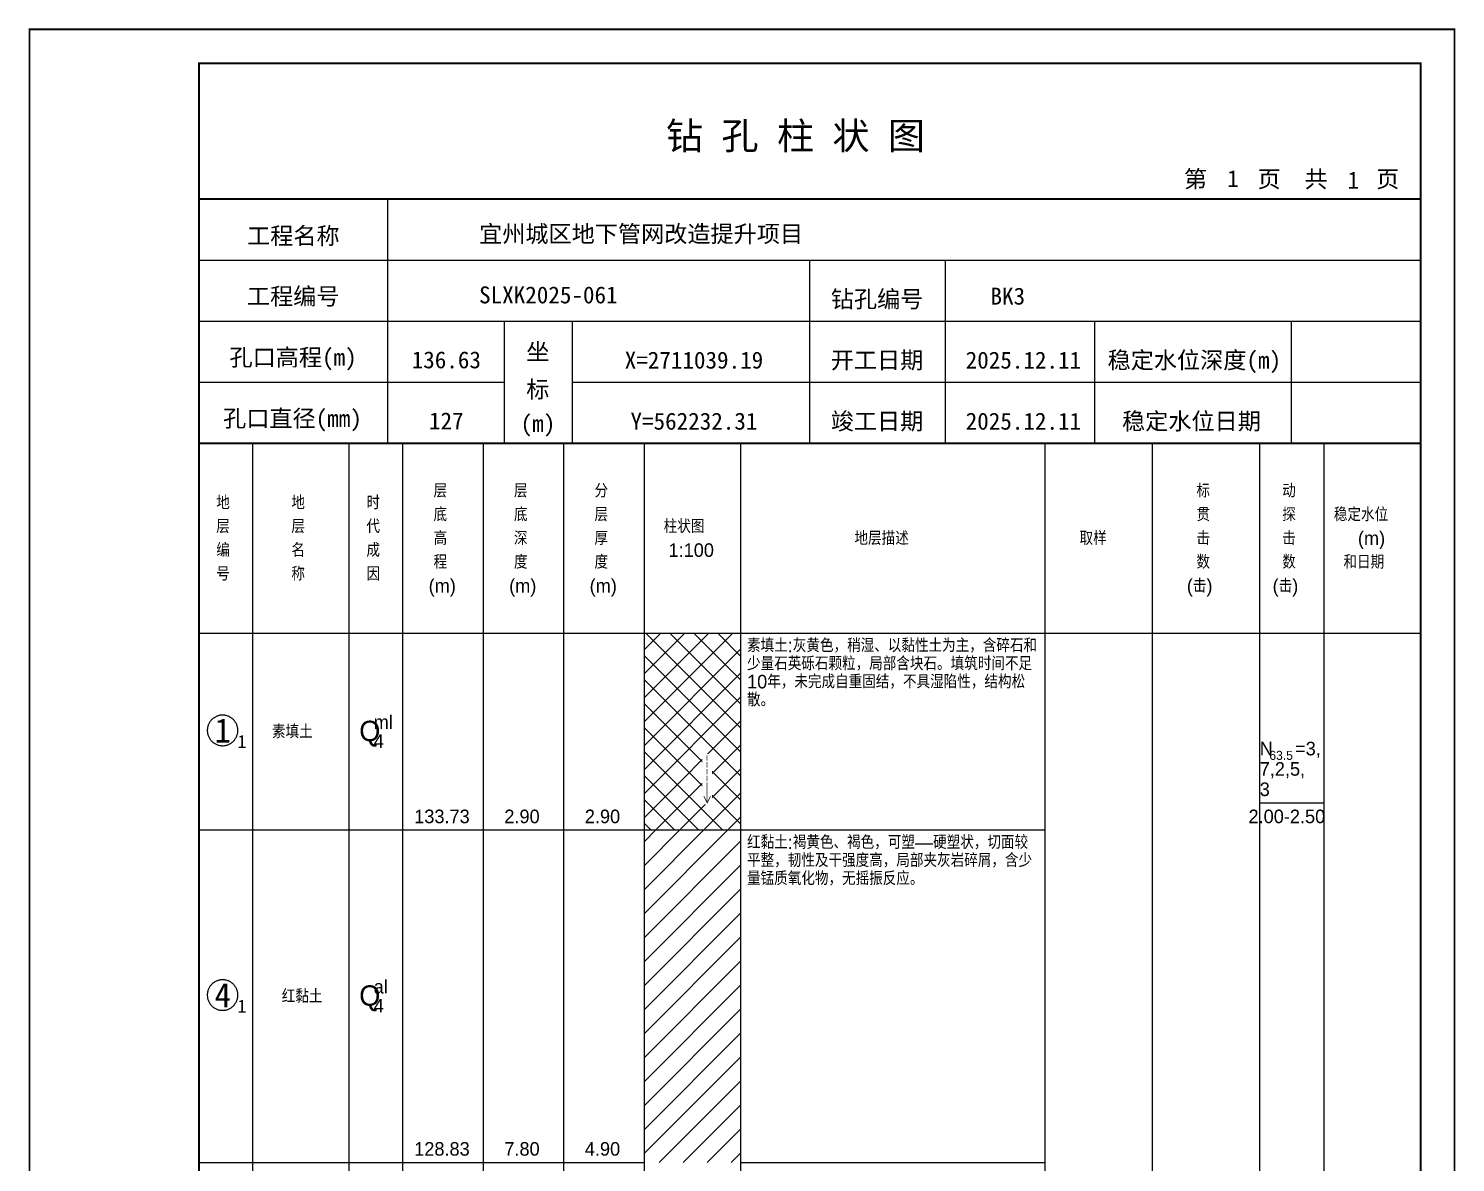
# Model space of a CAD drawing. Header units: millimetres. Extents: x 12489 to 89920, y 4630 to 4927.
# Drawn here: x 12929.3 to 13139.6, y 4759.7 to 4926.8 of the extents above; entities that cross this region are included whole.
import ezdxf
from ezdxf.enums import TextEntityAlignment as Align

# ---------------------------------------------------------------- set-up
doc = ezdxf.new("R2010")
doc.units = ezdxf.units.MM
doc.layers.add('ZZT_TC', color=7, linetype='Continuous')
doc.styles.add('成果图图块', font='', dxfattribs={"height": 2.5})
doc.styles.add('成果图模板', font='')
doc.styles.add('成果图模板标题', font='simhei.ttf')
doc.styles.add('成果图表体', font='Comfont.shx', dxfattribs={"height": 2, "bigfont": 'Hztxt12a.shx'})
doc.styles.get('成果图图块').set_extended_font_data('FangSong_GB2312')
doc.styles.get('成果图模板').set_extended_font_data('FangSong_GB2312')

# ---------------------------------------------------------------- blocks, each defined once
blk = doc.blocks.new('DCBH-1-1-907', base_point=(0.3, -0.11))
at = {"layer": 'ZZT_TC', "color": 7}
blk.add_polyline3d([(-0.19, 2.31, 0), (-0.3, 2.31, 0), (-0.41, 2.3, 0), (-0.52, 2.29, 0), (-0.63, 2.27, 0), (-0.73, 2.24, 0), (-0.84, 2.21, 0), (-0.95, 2.18, 0), (-1.05, 2.14, 0), (-1.15, 2.09, 0), (-1.25, 2.04, 0), (-1.35, 1.99, 0), (-1.44, 1.93, 0), (-1.53, 1.87, 0), (-1.62, 1.8, 0), (-1.7, 1.73, 0), (-1.78, 1.65, 0), (-1.86, 1.57, 0), (-1.93, 1.49, 0), (-2, 1.4, 0), (-2.06, 1.31, 0), (-2.12, 1.22, 0), (-2.17, 1.12, 0), (-2.22, 1.02, 0), (-2.27, 0.92, 0), (-2.31, 0.82, 0), (-2.34, 0.71, 0), (-2.37, 0.61, 0), (-2.4, 0.5, 0), (-2.41, 0.39, 0), (-2.43, 0.28, 0), (-2.44, 0.17, 0), (-2.44, 0.06, 0), (-2.44, -0.05, 0), (-2.43, -0.16, 0), (-2.41, -0.27, 0), (-2.4, -0.38, 0), (-2.37, -0.49, 0), (-2.34, -0.6, 0), (-2.31, -0.7, 0), (-2.27, -0.8, 0), (-2.22, -0.9, 0), (-2.17, -1, 0), (-2.12, -1.1, 0), (-2.06, -1.19, 0), (-2, -1.28, 0), (-1.93, -1.37, 0), (-1.86, -1.45, 0), (-1.78, -1.53, 0), (-1.7, -1.61, 0), (-1.62, -1.68, 0), (-1.53, -1.75, 0), (-1.44, -1.81, 0), (-1.35, -1.87, 0), (-1.25, -1.93, 0), (-1.15, -1.98, 0), (-1.05, -2.02, 0), (-0.95, -2.06, 0), (-0.84, -2.1, 0), (-0.73, -2.13, 0), (-0.63, -2.15, 0), (-0.52, -2.17, 0), (-0.41, -2.18, 0), (-0.3, -2.19, 0), (-0.19, -2.19, 0), (-0.08, -2.19, 0), (0.03, -2.18, 0), (0.14, -2.17, 0), (0.25, -2.15, 0), (0.36, -2.13, 0), (0.47, -2.1, 0), (0.57, -2.06, 0), (0.67, -2.02, 0), (0.77, -1.98, 0), (0.87, -1.93, 0), (0.97, -1.87, 0), (1.06, -1.81, 0), (1.15, -1.75, 0), (1.24, -1.68, 0), (1.32, -1.61, 0), (1.4, -1.53, 0), (1.48, -1.45, 0), (1.55, -1.37, 0), (1.62, -1.28, 0), (1.68, -1.19, 0), (1.74, -1.1, 0), (1.8, -1, 0), (1.85, -0.9, 0), (1.89, -0.8, 0), (1.93, -0.7, 0), (1.97, -0.6, 0), (2, -0.49, 0), (2.02, -0.38, 0), (2.04, -0.27, 0), (2.05, -0.16, 0), (2.06, -0.05, 0), (2.06, 0.06, 0), (2.06, 0.17, 0), (2.05, 0.28, 0), (2.04, 0.39, 0), (2.02, 0.5, 0), (2, 0.61, 0), (1.97, 0.71, 0), (1.93, 0.82, 0), (1.89, 0.92, 0), (1.85, 1.02, 0), (1.8, 1.12, 0), (1.74, 1.22, 0), (1.68, 1.31, 0), (1.62, 1.4, 0), (1.55, 1.49, 0), (1.48, 1.57, 0), (1.4, 1.65, 0), (1.32, 1.73, 0), (1.24, 1.8, 0), (1.15, 1.87, 0), (1.06, 1.93, 0), (0.97, 1.99, 0), (0.87, 2.04, 0), (0.77, 2.09, 0), (0.67, 2.14, 0), (0.57, 2.18, 0), (0.47, 2.21, 0), (0.36, 2.24, 0), (0.25, 2.27, 0), (0.14, 2.29, 0), (0.03, 2.3, 0), (-0.08, 2.31, 0), (-0.19, 2.31, 0)], dxfattribs=at)
at = {"style": '成果图图块'}
blk.add_text('1', height=3.57, dxfattribs=at).set_placement((-0.16, -1.74), align=Align.CENTER)
blk.add_text('1', height=1.91, dxfattribs=at).set_placement((2.03, -2.53))
blk = doc.blocks.new('DCBH-1-1-908', base_point=(0.3, -0.11))
at = {"layer": 'ZZT_TC', "color": 7}
blk.add_polyline3d([(-0.19, 2.31, 0), (-0.3, 2.31, 0), (-0.41, 2.3, 0), (-0.52, 2.29, 0), (-0.63, 2.27, 0), (-0.73, 2.24, 0), (-0.84, 2.21, 0), (-0.95, 2.18, 0), (-1.05, 2.14, 0), (-1.15, 2.09, 0), (-1.25, 2.04, 0), (-1.35, 1.99, 0), (-1.44, 1.93, 0), (-1.53, 1.87, 0), (-1.62, 1.8, 0), (-1.7, 1.73, 0), (-1.78, 1.65, 0), (-1.86, 1.57, 0), (-1.93, 1.49, 0), (-2, 1.4, 0), (-2.06, 1.31, 0), (-2.12, 1.22, 0), (-2.17, 1.12, 0), (-2.22, 1.02, 0), (-2.27, 0.92, 0), (-2.31, 0.82, 0), (-2.34, 0.71, 0), (-2.37, 0.61, 0), (-2.4, 0.5, 0), (-2.41, 0.39, 0), (-2.43, 0.28, 0), (-2.44, 0.17, 0), (-2.44, 0.06, 0), (-2.44, -0.05, 0), (-2.43, -0.16, 0), (-2.41, -0.27, 0), (-2.4, -0.38, 0), (-2.37, -0.49, 0), (-2.34, -0.6, 0), (-2.31, -0.7, 0), (-2.27, -0.8, 0), (-2.22, -0.9, 0), (-2.17, -1, 0), (-2.12, -1.1, 0), (-2.06, -1.19, 0), (-2, -1.28, 0), (-1.93, -1.37, 0), (-1.86, -1.45, 0), (-1.78, -1.53, 0), (-1.7, -1.61, 0), (-1.62, -1.68, 0), (-1.53, -1.75, 0), (-1.44, -1.81, 0), (-1.35, -1.87, 0), (-1.25, -1.93, 0), (-1.15, -1.98, 0), (-1.05, -2.02, 0), (-0.95, -2.06, 0), (-0.84, -2.1, 0), (-0.73, -2.13, 0), (-0.63, -2.15, 0), (-0.52, -2.17, 0), (-0.41, -2.18, 0), (-0.3, -2.19, 0), (-0.19, -2.19, 0), (-0.08, -2.19, 0), (0.03, -2.18, 0), (0.14, -2.17, 0), (0.25, -2.15, 0), (0.36, -2.13, 0), (0.47, -2.1, 0), (0.57, -2.06, 0), (0.67, -2.02, 0), (0.77, -1.98, 0), (0.87, -1.93, 0), (0.97, -1.87, 0), (1.06, -1.81, 0), (1.15, -1.75, 0), (1.24, -1.68, 0), (1.32, -1.61, 0), (1.4, -1.53, 0), (1.48, -1.45, 0), (1.55, -1.37, 0), (1.62, -1.28, 0), (1.68, -1.19, 0), (1.74, -1.1, 0), (1.8, -1, 0), (1.85, -0.9, 0), (1.89, -0.8, 0), (1.93, -0.7, 0), (1.97, -0.6, 0), (2, -0.49, 0), (2.02, -0.38, 0), (2.04, -0.27, 0), (2.05, -0.16, 0), (2.06, -0.05, 0), (2.06, 0.06, 0), (2.06, 0.17, 0), (2.05, 0.28, 0), (2.04, 0.39, 0), (2.02, 0.5, 0), (2, 0.61, 0), (1.97, 0.71, 0), (1.93, 0.82, 0), (1.89, 0.92, 0), (1.85, 1.02, 0), (1.8, 1.12, 0), (1.74, 1.22, 0), (1.68, 1.31, 0), (1.62, 1.4, 0), (1.55, 1.49, 0), (1.48, 1.57, 0), (1.4, 1.65, 0), (1.32, 1.73, 0), (1.24, 1.8, 0), (1.15, 1.87, 0), (1.06, 1.93, 0), (0.97, 1.99, 0), (0.87, 2.04, 0), (0.77, 2.09, 0), (0.67, 2.14, 0), (0.57, 2.18, 0), (0.47, 2.21, 0), (0.36, 2.24, 0), (0.25, 2.27, 0), (0.14, 2.29, 0), (0.03, 2.3, 0), (-0.08, 2.31, 0), (-0.19, 2.31, 0)], dxfattribs=at)
at = {"style": '成果图图块'}
blk.add_text('4', height=3.57, dxfattribs=at).set_placement((-0.16, -1.74), align=Align.CENTER)
blk.add_text('1', height=1.91, dxfattribs=at).set_placement((2.03, -2.53))
blk = doc.blocks.new('zztGLdt.dwg', base_point=(0.5, 0))
blk.add_wipeout([(-0.2, -0.2), (1.2, -0.2), (1.2, 3.2), (-0.2, 3.2)])
at = {"color": 7, "const_width": 0.1}
for points in [[(0.5, 3), (0.5, 0)], [(0, 1), (0.5, 0), (1, 1)]]:
    blk.add_lwpolyline(points, dxfattribs=at)
blk = doc.blocks.new('钻孔柱状图路桥昇龙制图梁世成校核莫家里.dwg3', base_point=(25, 236))
for p, q in [((52.82, 236), (52.82, 272)), ((25, 263), (205, 263)), ((115, 236), (115, 263)), ((135, 236), (135, 263)), ((25, 254), (205, 254)), ((70, 236), (70, 254)), ((80, 236), (80, 254)), ((157, 236), (157, 254)), ((185.95, 236), (185.95, 254)), ((25, 245), (70, 245)), ((80, 245), (205, 245))]:
    blk.add_line(p, q)
for points, const_width in [([(0, 0), (210, 0), (210, 297), (0, 297)], 0.25), ([(25, 5), (205, 5), (205, 292), (25, 292)], 0.3)]:
    blk.add_lwpolyline(points, close=True, dxfattribs=dict(const_width=const_width))
at = {"const_width": 0.3}
for points in [[(25, 272), (205, 272)], [(25, 236), (205, 236)]]:
    blk.add_lwpolyline(points, dxfattribs=at)
for s, height, style, p in [('钻 孔 柱 状 图', 4, '成果图模板标题', (93.8, 279.31)), ('第', 2.5, '成果图模板', (170.12, 273.7)), ('页', 2.5, '成果图模板', (180.96, 273.7)), ('共', 2.5, '成果图模板', (187.88, 273.7)), ('页', 2.5, '成果图模板', (198.44, 273.7)), ('工程名称', 2.5, '成果图模板', (32.07, 265.32)), ('宜州城区地下管网改造提升项目', 2.5, '成果图模板', (66.26, 265.61)), ('工程编号', 2.5, '成果图模板', (32.05, 256.41)), ('SLXK2025-061', 2.5, '成果图模板', (66.26, 256.61)), ('钻孔编号', 2.5, '成果图模板', (118.08, 256)), ('BK3', 2.5, '成果图模板', (141.61, 256.43)), ('孔口高程(m)', 2.5, '成果图模板', (29.48, 247.41)), ('坐', 2.5, '成果图模板', (73.21, 248.24)), ('开工日期', 2.5, '成果图模板', (118.08, 247)), ('稳定水位深度(m)', 2.5, '成果图模板', (158.86, 247)), ('标', 2.5, '成果图模板', (73.21, 242.7)), ('孔口直径(mm)', 2.5, '成果图模板', (28.54, 238.41)), ('(m) ', 2.5, '成果图模板', (72.38, 237.65)), ('竣工日期', 2.5, '成果图模板', (118.08, 238)), ('稳定水位日期', 2.5, '成果图模板', (160.99, 238))]:
    blk.add_text(s, height=height, dxfattribs=dict(style=style)).set_placement(p)
at = {"style": '成果图模板'}
for s, p in [('1', (177.35, 273.74)), ('1', (195.08, 273.53)), ('136.63', (61.43, 247.04)), ('X=2711039.19', (97.92, 247)), ('2025.12.11', (146.46, 247)), ('127', (61.43, 238.04)), ('Y=562232.31', (97.92, 238)), ('2025.12.11', (146.46, 238))]:
    blk.add_text(s, height=2.5, dxfattribs=at).set_placement(p, align=Align.CENTER)

msp = doc.modelspace()

# ---------------------------------------------------------------- hatches: boundary and pattern name
at = {"linetype": 'Continuous'}
h = msp.add_hatch(dxfattribs=at)
h.set_pattern_fill('GKSTT', scale=0.5, style=0, pattern_type=2)
h.set_pattern_definition([(45, (0, 0), (-1.76776695, 1.76776695), []), (135, (0, 0), (-1.76776695, -1.76776695), [])])
h.paths.add_polyline_path([(13020.06, 4808.71), (13034.29, 4808.71), (13034.29, 4837.71), (13020.06, 4837.71)])
h = msp.add_hatch(dxfattribs=at)
h.set_pattern_fill('GKNXT', scale=0.5, style=0, pattern_type=2)
h.set_pattern_definition([(45, (0, 0), (-1.76776695, 1.76776695), [])])
h.paths.add_polyline_path([(13020.06, 4759.71), (13034.29, 4759.71), (13034.29, 4808.71), (13020.06, 4808.71)])

# ---------------------------------------------------------------- linework, layer by layer
at = {"color": 0}
for p, q in [((12954.45, 4837.71), (12962.35, 4837.71)), ((12954.45, 4808.71), (12954.45, 4837.71)), ((12962.35, 4808.71), (12962.35, 4837.71)), ((12954.45, 4808.71), (12962.35, 4808.71)), ((12954.45, 4808.71), (12962.35, 4808.71)), ((12954.45, 4759.71), (12954.45, 4808.71)), ((12962.35, 4759.71), (12962.35, 4808.71)), ((12954.45, 4759.71), (12962.35, 4759.71))]:
    msp.add_line(p, q, dxfattribs=at)
for points in [[(12954.45, 4865.71), (12962.35, 4865.71)], [(12954.45, 4837.71), (12954.45, 4865.71)], [(12962.35, 4837.71), (12962.35, 4865.71)], [(12962.35, 4865.71), (12976.58, 4865.71)], [(12962.35, 4837.71), (12962.35, 4865.71)], [(12976.58, 4837.71), (12976.58, 4865.71)], [(12976.58, 4865.71), (12984.49, 4865.71)], [(12976.58, 4837.71), (12976.58, 4865.71)], [(12984.49, 4837.71), (12984.49, 4865.71)], [(12984.49, 4865.71), (12996.35, 4865.71)], [(12984.49, 4837.71), (12984.49, 4865.71)], [(12996.35, 4837.71), (12996.35, 4865.71)], [(12996.35, 4865.71), (13008.2, 4865.71)], [(12996.35, 4837.71), (12996.35, 4865.71)], [(13008.2, 4837.71), (13008.2, 4865.71)], [(13008.2, 4865.71), (13020.06, 4865.71)], [(13008.2, 4837.71), (13008.2, 4865.71)], [(13020.06, 4837.71), (13020.06, 4865.71)], [(13020.06, 4865.71), (13034.29, 4865.71)], [(13020.06, 4837.71), (13020.06, 4865.71)], [(13034.29, 4837.71), (13034.29, 4865.71)], [(13034.29, 4865.71), (13079.11, 4865.71)], [(13034.29, 4837.71), (13034.29, 4865.71)], [(13079.11, 4837.71), (13079.11, 4865.71)], [(13079.11, 4865.71), (13094.92, 4865.71)], [(13079.11, 4837.71), (13079.11, 4865.71)], [(13094.92, 4837.71), (13094.92, 4865.71)], [(13094.92, 4865.71), (13110.73, 4865.71)], [(13094.92, 4837.71), (13094.92, 4865.71)], [(13110.73, 4837.71), (13110.73, 4865.71)], [(13110.73, 4865.71), (13120.22, 4865.71)], [(13110.73, 4837.71), (13110.73, 4865.71)], [(13120.22, 4837.71), (13120.22, 4865.71)], [(13120.22, 4865.71), (13134.45, 4865.71)], [(13120.22, 4837.71), (13120.22, 4865.71)], [(13134.45, 4837.71), (13134.45, 4865.71)], [(12954.45, 4837.71), (12962.35, 4837.71)], [(12954.45, 4643.71), (12954.45, 4837.71)], [(12954.45, 4837.71), (12962.35, 4837.71)], [(12962.35, 4643.71), (12962.35, 4837.71)], [(12962.35, 4837.71), (12976.58, 4837.71)], [(12962.35, 4643.71), (12962.35, 4837.71)], [(12962.35, 4837.71), (12976.58, 4837.71)], [(12962.35, 4837.71), (12976.58, 4837.71)], [(12962.35, 4808.71), (12962.35, 4837.71)], [(12976.58, 4643.71), (12976.58, 4837.71)], [(12976.58, 4808.71), (12976.58, 4837.71)], [(12976.58, 4837.71), (12984.49, 4837.71)], [(12976.58, 4643.71), (12976.58, 4837.71)], [(12976.58, 4837.71), (12984.49, 4837.71)], [(12976.58, 4837.71), (12984.49, 4837.71)], [(12976.58, 4808.71), (12976.58, 4837.71)], [(12984.49, 4643.71), (12984.49, 4837.71)], [(12984.49, 4808.71), (12984.49, 4837.71)], [(12984.49, 4837.71), (12996.35, 4837.71)], [(12984.49, 4643.71), (12984.49, 4837.71)], [(12984.49, 4837.71), (12996.35, 4837.71)], [(12984.49, 4837.71), (12996.35, 4837.71)], [(12984.49, 4808.71), (12984.49, 4837.71)], [(12996.35, 4643.71), (12996.35, 4837.71)], [(12996.35, 4808.71), (12996.35, 4837.71)], [(12996.35, 4837.71), (13008.2, 4837.71)], [(12996.35, 4643.71), (12996.35, 4837.71)], [(12996.35, 4837.71), (13008.2, 4837.71)], [(12996.35, 4837.71), (13008.2, 4837.71)], [(12996.35, 4808.71), (12996.35, 4837.71)], [(13008.2, 4643.71), (13008.2, 4837.71)], [(13008.2, 4808.71), (13008.2, 4837.71)], [(13008.2, 4837.71), (13020.06, 4837.71)], [(13008.2, 4643.71), (13008.2, 4837.71)], [(13008.2, 4837.71), (13020.06, 4837.71)], [(13008.2, 4837.71), (13020.06, 4837.71)], [(13008.2, 4808.71), (13008.2, 4837.71)], [(13020.06, 4643.71), (13020.06, 4837.71)], [(13020.06, 4808.71), (13020.06, 4837.71)], [(13020.06, 4837.71), (13034.29, 4837.71)], [(13020.06, 4643.71), (13020.06, 4837.71)], [(13020.06, 4837.71), (13034.29, 4837.71)], [(13034.29, 4643.71), (13034.29, 4837.71)], [(13034.29, 4837.71), (13079.11, 4837.71)], [(13034.29, 4643.71), (13034.29, 4837.71)], [(13034.29, 4837.71), (13079.11, 4837.71)], [(13034.29, 4837.71), (13079.11, 4837.71)], [(13034.29, 4808.71), (13034.29, 4837.71)], [(13079.11, 4643.71), (13079.11, 4837.71)], [(13079.11, 4808.71), (13079.11, 4837.71)], [(13079.11, 4837.71), (13094.92, 4837.71)], [(13079.11, 4643.71), (13079.11, 4837.71)], [(13079.11, 4837.71), (13094.92, 4837.71)], [(13094.92, 4643.71), (13094.92, 4837.71)], [(13094.92, 4837.71), (13110.73, 4837.71)], [(13094.92, 4643.71), (13094.92, 4837.71)], [(13094.92, 4837.71), (13110.73, 4837.71)], [(13110.73, 4643.71), (13110.73, 4837.71)], [(13110.73, 4837.71), (13120.22, 4837.71)], [(13110.73, 4643.71), (13110.73, 4837.71)], [(13110.73, 4837.71), (13120.22, 4837.71)], [(13110.73, 4837.71), (13120.22, 4837.71)], [(13110.73, 4812.71), (13110.73, 4837.71)], [(13120.22, 4643.71), (13120.22, 4837.71)], [(13120.22, 4812.71), (13120.22, 4837.71)], [(13120.22, 4837.71), (13134.45, 4837.71)], [(13120.22, 4643.71), (13120.22, 4837.71)], [(13120.22, 4837.71), (13134.45, 4837.71)], [(13134.45, 4643.71), (13134.45, 4837.71)], [(13110.73, 4812.71), (13120.22, 4812.71)], [(12962.35, 4808.71), (12976.58, 4808.71)], [(12962.35, 4808.71), (12976.58, 4808.71)], [(12962.35, 4759.71), (12962.35, 4808.71)], [(12976.58, 4759.71), (12976.58, 4808.71)], [(12976.58, 4808.71), (12984.49, 4808.71)], [(12976.58, 4808.71), (12984.49, 4808.71)], [(12976.58, 4759.71), (12976.58, 4808.71)], [(12984.49, 4759.71), (12984.49, 4808.71)], [(12984.49, 4808.71), (12996.35, 4808.71)], [(12984.49, 4808.71), (12996.35, 4808.71)], [(12984.49, 4759.71), (12984.49, 4808.71)], [(12996.35, 4759.71), (12996.35, 4808.71)], [(12996.35, 4808.71), (13008.2, 4808.71)], [(12996.35, 4808.71), (13008.2, 4808.71)], [(12996.35, 4759.71), (12996.35, 4808.71)], [(13008.2, 4759.71), (13008.2, 4808.71)], [(13008.2, 4808.71), (13020.06, 4808.71)], [(13008.2, 4808.71), (13020.06, 4808.71)], [(13008.2, 4759.71), (13008.2, 4808.71)], [(13020.06, 4759.71), (13020.06, 4808.71)], [(13034.29, 4808.71), (13079.11, 4808.71)], [(13034.29, 4808.71), (13079.11, 4808.71)], [(13034.29, 4759.71), (13034.29, 4808.71)], [(13079.11, 4759.71), (13079.11, 4808.71)], [(12962.35, 4759.71), (12976.58, 4759.71)], [(12976.58, 4759.71), (12984.49, 4759.71)], [(12984.49, 4759.71), (12996.35, 4759.71)], [(12996.35, 4759.71), (13008.2, 4759.71)], [(13008.2, 4759.71), (13020.06, 4759.71)], [(13034.29, 4759.71), (13079.11, 4759.71)]]:
    msp.add_lwpolyline(points, dxfattribs=at)
at = {"color": 7, "flags": 128}
msp.add_lwpolyline([(13020.06, 4808.71), (13034.29, 4808.71)], dxfattribs=at)

# ---------------------------------------------------------------- block references
for name, p in [('DCBH-1-1-907', (12958.4, 4823.21)), ('DCBH-1-1-908', (12958.4, 4784.21))]:
    msp.add_blockref(name, p)

# ---------------------------------------------------------------- texts
at = {"color": 0, "style": '成果图表体'}
for s, height, p in [('层', 2, (12989, 4857.71)), ('层', 2, (13000.85, 4857.71)), ('分', 2, (13012.71, 4857.71)), ('标', 2, (13101.41, 4857.71)), ('动', 2, (13114.05, 4857.71)), ('地', 2, (12956.98, 4855.96)), ('地', 2, (12968.05, 4855.96)), ('时', 2, (12979.11, 4855.96)), ('底', 2, (12989, 4854.21)), ('底', 2, (13000.85, 4854.21)), ('层', 2, (13012.71, 4854.21)), ('贯', 2, (13101.41, 4854.21)), ('探', 2, (13114.05, 4854.21)), ('稳定水位', 2, (13121.65, 4854.21)), ('层', 2, (12956.98, 4852.46)), ('层', 2, (12968.05, 4852.46)), ('代', 2, (12979.11, 4852.46)), ('高', 2, (12989, 4850.71)), ('深', 2, (13000.85, 4850.71)), ('厚', 2, (13012.71, 4850.71)), ('柱状图', 2, (13022.91, 4852.46)), ('地层描述', 2, (13051.02, 4850.71)), ('取样', 2, (13084.18, 4850.71)), ('击', 2, (13101.41, 4850.71)), ('击', 2, (13114.05, 4850.71)), ('(m)', 2, (13125.2, 4850.71)), ('编', 2, (12956.98, 4848.96)), ('名', 2, (12968.05, 4848.96)), ('成', 2, (12979.11, 4848.96)), ('1:100', 2, (13023.62, 4848.96)), ('程', 2, (12989, 4847.21)), ('度', 2, (13000.85, 4847.21)), ('度', 2, (13012.71, 4847.21)), ('数', 2, (13101.41, 4847.21)), ('数', 2, (13114.05, 4847.21)), ('和日期', 2, (13123.07, 4847.21)), ('号', 2, (12956.98, 4845.46)), ('称', 2, (12968.05, 4845.46)), ('因', 2, (12979.11, 4845.46)), ('(m)', 2, (12988.28, 4843.71)), ('(m)', 2, (13000.14, 4843.71)), ('(m)', 2, (13012, 4843.71)), ('(击)', 2, (13099.99, 4843.71)), ('(击)', 2, (13112.63, 4843.71)), ('ml', 2, (12980.18, 4823.61)), ('素填土', 2, (12965.2, 4822.21)), ('Q', 3, (12978.05, 4821.81)), ('4', 2, (12980.18, 4820.81)), ('N', 2, (13110.73, 4819.71)), ('=3,', 2, (13115.94, 4819.71)), ('63.5', 1.333, (13112.15, 4819.04)), ('7,2,5,', 2, (13110.73, 4816.71)), ('3', 2, (13110.73, 4813.71)), ('133.73', 2, (12986.15, 4809.71)), ('2.90', 2, (12999.43, 4809.71)), ('2.90', 2, (13011.29, 4809.71)), ('2.00-2.50', 2, (13109.08, 4809.71)), ('红黏土', 2, (12966.63, 4783.21)), ('Q', 3, (12978.05, 4782.81)), ('al', 2, (12980.18, 4784.61)), ('4', 2, (12980.18, 4781.81)), ('128.83', 2, (12986.15, 4760.71)), ('7.80', 2, (12999.43, 4760.71)), ('4.90', 2, (13011.29, 4760.71))]:
    msp.add_text(s, height=height, dxfattribs=at).set_placement(p)
at = {"color": 0, "char_height": 2, "width": 43.0292, "attachment_point": 1, "line_spacing_factor": 0.8, "style": '成果图表体'}
for s, insert in [('素填土:灰黄色，稍湿、以黏性土为主，含碎石和少量石英砾石颗粒，局部含块石。填筑时间不足10年，未完成自重固结，不具湿陷性，结构松散。', (13035.19, 4836.91)), ('红黏土:褐黄色、褐色，可塑—硬塑状，切面较平整，韧性及干强度高，局部夹灰岩碎屑，含少量锰质氧化物，无摇振反应。', (13035.19, 4807.91))]:
    msp.add_mtext(s, dxfattribs=dict(at, insert=insert))

# ---------------------------------------------------------------- next in the draw order: block references
msp.add_blockref('zztGLdt.dwg', (13029.31, 4816.71))

# ---------------------------------------------------------------- next in the draw order: block references
msp.add_blockref('zztGLdt.dwg', (13029.31, 4815.71))

# ---------------------------------------------------------------- next in the draw order: block references
msp.add_blockref('zztGLdt.dwg', (13029.31, 4814.71))

# ---------------------------------------------------------------- next in the draw order: block references
msp.add_blockref('zztGLdt.dwg', (13029.31, 4813.71))

# ---------------------------------------------------------------- next in the draw order: block references
msp.add_blockref('zztGLdt.dwg', (13029.31, 4812.71))

# ---------------------------------------------------------------- next in the draw order: block references
msp.add_blockref('钻孔柱状图路桥昇龙制图梁世成校核莫家里.dwg3', (12954.45, 4865.71))

doc.saveas('drawing.dxf')
